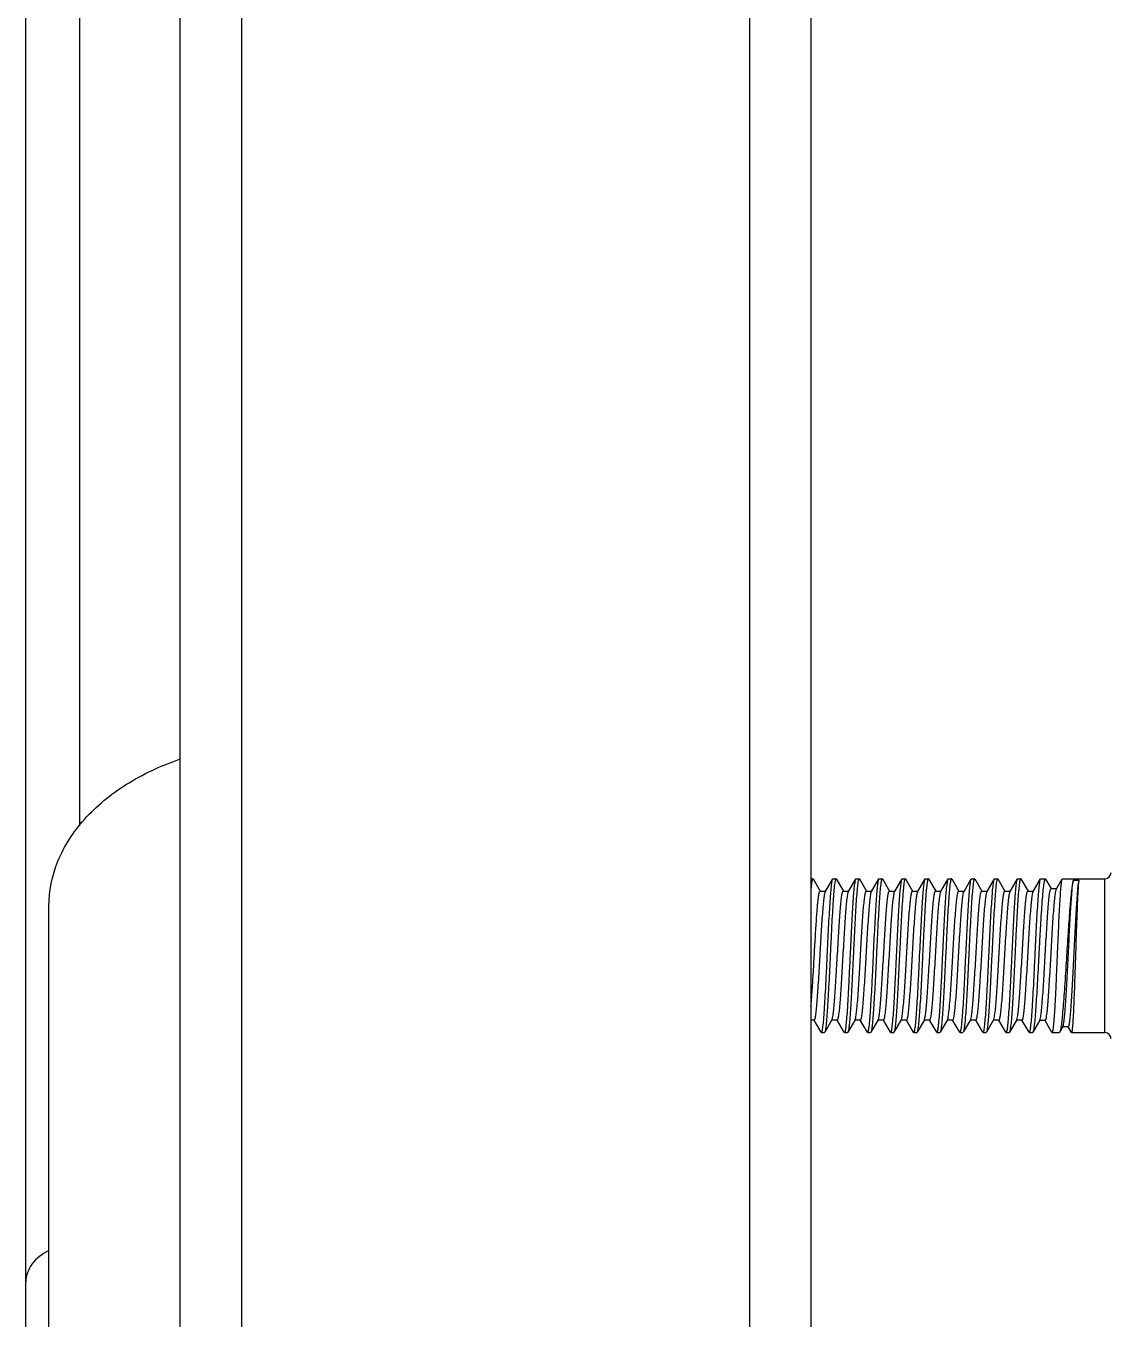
# Model space of a CAD drawing. Extents: x 27938 to 1042331, y -235042 to 1535213.
# Drawn here: x 724842 to 725419, y 753222 to 753909 of the extents above; entities that cross this region are included whole.
import ezdxf

# ---------------------------------------------------------------- set-up
doc = ezdxf.new("R2010")
doc.units = 0
doc.header["$LTSCALE"] = 1000
doc.header["$MEASUREMENT"] = 0

msp = doc.modelspace()

# ---------------------------------------------------------------- linework, layer by layer
for p, q in [((724842.22, 753125.76), (724842.22, 755867.83)), ((724870.84, 753483.81), (724870.84, 755746.94)), ((724924, 755594.09), (724924, 752879.18)), ((724956.71, 755594.09), (724956.71, 752879.18)), ((725226.57, 755594.09), (725226.57, 752879.18)), ((725259.28, 755594.09), (725259.28, 752879.18)), ((725259.28, 753455.68), (725260.3, 753455.68)), ((725260.46, 753455.54), (725260.3, 753455.68)), ((725260.46, 753455.54), (725264.22, 753449.06)), ((725267, 753448.89), (725270.87, 753455.54)), ((725270.87, 753455.54), (725271.03, 753455.68)), ((725271.03, 753455.68), (725272.57, 753455.68)), ((725272.73, 753455.54), (725272.57, 753455.68)), ((725272.73, 753455.54), (725276.49, 753449.06)), ((725279.27, 753448.89), (725283.14, 753455.54)), ((725283.14, 753455.54), (725283.3, 753455.68)), ((725283.3, 753455.68), (725284.83, 753455.68)), ((725284.99, 753455.54), (725284.83, 753455.68)), ((725284.99, 753455.54), (725288.75, 753449.06)), ((725291.53, 753448.89), (725295.4, 753455.54)), ((725295.4, 753455.54), (725295.56, 753455.68)), ((725295.56, 753455.68), (725297.1, 753455.68)), ((725297.26, 753455.54), (725297.1, 753455.68)), ((725297.26, 753455.54), (725301.02, 753449.06)), ((725303.8, 753448.89), (725307.67, 753455.54)), ((725307.67, 753455.54), (725307.83, 753455.68)), ((725307.83, 753455.68), (725309.37, 753455.68)), ((725309.53, 753455.54), (725309.37, 753455.68)), ((725309.53, 753455.54), (725313.29, 753449.06)), ((725316.06, 753448.89), (725319.93, 753455.54)), ((725319.93, 753455.54), (725320.1, 753455.68)), ((725320.1, 753455.68), (725321.63, 753455.68)), ((725321.79, 753455.54), (725325.55, 753449.06)), ((725328.33, 753448.89), (725332.2, 753455.54)), ((725332.2, 753455.54), (725332.36, 753455.68)), ((725332.36, 753455.68), (725333.9, 753455.68)), ((725334.06, 753455.54), (725333.9, 753455.68)), ((725334.06, 753455.54), (725337.82, 753449.06)), ((725340.6, 753448.89), (725344.47, 753455.54)), ((725344.47, 753455.54), (725344.63, 753455.68)), ((725344.63, 753455.68), (725346.16, 753455.68)), ((725346.33, 753455.54), (725346.16, 753455.68)), ((725346.33, 753455.54), (725350.08, 753449.06)), ((725352.86, 753448.89), (725356.73, 753455.54)), ((725356.73, 753455.54), (725356.89, 753455.68)), ((725356.89, 753455.68), (725358.43, 753455.68)), ((725358.59, 753455.54), (725358.43, 753455.68)), ((725358.59, 753455.54), (725362.35, 753449.06)), ((725365.13, 753448.89), (725369, 753455.54)), ((725369, 753455.54), (725369.16, 753455.68)), ((725369.16, 753455.68), (725370.7, 753455.68)), ((725370.86, 753455.54), (725374.62, 753449.06)), ((725377.4, 753448.89), (725381.27, 753455.54)), ((725381.27, 753455.54), (725381.43, 753455.68)), ((725381.43, 753455.68), (725383.75, 753455.68)), ((725383.96, 753455.5), (725383.75, 753455.68)), ((725383.96, 753455.5), (725386.91, 753450.42)), ((725389.7, 753450.26), (725392.79, 753455.58)), ((725392.79, 753455.58), (725392.9, 753455.68)), ((725392.9, 753455.68), (725415.47, 753455.68)), ((725401.7, 753454.74), (725398.63, 753454.74)), ((725415.47, 753373.91), (725415.47, 753455.68)), ((725264.12, 753449.06), (725267.1, 753449.06)), ((725276.39, 753449.06), (725279.36, 753449.06)), ((725288.66, 753449.06), (725291.63, 753449.06)), ((725300.92, 753449.06), (725303.89, 753449.06)), ((725313.19, 753449.06), (725316.16, 753449.06)), ((725325.46, 753449.06), (725328.43, 753449.06)), ((725337.72, 753449.06), (725340.69, 753449.06)), ((725349.99, 753449.06), (725352.96, 753449.06)), ((725362.25, 753449.06), (725365.23, 753449.06)), ((725374.52, 753449.06), (725377.49, 753449.06)), ((725386.82, 753450.42), (725389.79, 753450.42)), ((724854.49, 752552.08), (724854.49, 753440.99)), ((725261.06, 753380.53), (725259.28, 753380.53)), ((725264.74, 753374.04), (725260.96, 753380.53)), ((725270.45, 753380.69), (725266.59, 753374.04)), ((725273.32, 753380.53), (725270.35, 753380.53)), ((725270.45, 753380.69), (725270.55, 753380.91)), ((725277, 753374.04), (725273.23, 753380.53)), ((725282.72, 753380.69), (725278.86, 753374.04)), ((725285.59, 753380.53), (725282.62, 753380.53)), ((725282.72, 753380.69), (725282.81, 753380.91)), ((725289.27, 753374.04), (725285.49, 753380.53)), ((725294.98, 753380.69), (725291.13, 753374.04)), ((725297.86, 753380.53), (725294.89, 753380.53)), ((725294.98, 753380.69), (725295.08, 753380.9)), ((725301.54, 753374.04), (725297.76, 753380.53)), ((725307.25, 753380.69), (725303.39, 753374.04)), ((725310.12, 753380.53), (725307.15, 753380.53)), ((725307.25, 753380.69), (725307.34, 753380.89)), ((725313.8, 753374.04), (725310.03, 753380.53)), ((725319.51, 753380.69), (725315.66, 753374.04)), ((725322.39, 753380.53), (725319.42, 753380.53)), ((725319.51, 753380.69), (725319.6, 753380.88)), ((725326.07, 753374.04), (725322.29, 753380.53)), ((725331.78, 753380.69), (725327.93, 753374.04)), ((725334.66, 753380.53), (725331.68, 753380.53)), ((725338.33, 753374.04), (725334.56, 753380.53)), ((725344.05, 753380.69), (725340.19, 753374.04)), ((725346.92, 753380.53), (725343.95, 753380.53)), ((725344.05, 753380.69), (725344.13, 753380.86)), ((725350.6, 753374.04), (725346.83, 753380.53)), ((725356.31, 753380.69), (725352.46, 753374.04)), ((725359.19, 753380.53), (725356.22, 753380.53)), ((725356.31, 753380.69), (725356.39, 753380.85)), ((725362.87, 753374.04), (725359.09, 753380.53)), ((725368.58, 753380.69), (725364.72, 753374.04)), ((725371.45, 753380.53), (725368.48, 753380.53)), ((725368.58, 753380.69), (725368.65, 753380.85)), ((725375.13, 753374.04), (725371.36, 753380.53)), ((725380.86, 753380.46), (725377.14, 753374.06)), ((725383.73, 753380.3), (725380.76, 753380.3)), ((725387.28, 753374.03), (725383.64, 753380.3)), ((725393.14, 753377.15), (725391.38, 753374.13)), ((725396.03, 753377), (725393.05, 753377)), ((725397.7, 753373.98), (725395.97, 753376.96)), ((725264.74, 753374.04), (725264.9, 753373.91)), ((725264.9, 753373.91), (725266.43, 753373.91)), ((725266.59, 753374.04), (725266.43, 753373.91)), ((725277, 753374.04), (725277.16, 753373.91)), ((725277.16, 753373.91), (725278.7, 753373.91)), ((725278.86, 753374.04), (725278.7, 753373.91)), ((725289.27, 753374.04), (725289.43, 753373.91)), ((725289.43, 753373.91), (725290.97, 753373.91)), ((725291.13, 753374.04), (725290.97, 753373.91)), ((725301.54, 753374.04), (725301.7, 753373.91)), ((725301.7, 753373.91), (725303.23, 753373.91)), ((725303.39, 753374.04), (725303.23, 753373.91)), ((725313.8, 753374.04), (725313.96, 753373.91)), ((725313.96, 753373.91), (725315.5, 753373.91)), ((725315.66, 753374.04), (725315.5, 753373.91)), ((725326.07, 753374.04), (725326.23, 753373.91)), ((725326.23, 753373.91), (725327.76, 753373.91)), ((725327.93, 753374.04), (725327.76, 753373.91)), ((725338.33, 753374.04), (725338.49, 753373.91)), ((725338.49, 753373.91), (725340.03, 753373.91)), ((725350.76, 753373.91), (725352.3, 753373.91)), ((725352.46, 753374.04), (725352.3, 753373.91)), ((725362.87, 753374.04), (725363.03, 753373.91)), ((725363.03, 753373.91), (725364.56, 753373.91)), ((725364.72, 753374.04), (725364.56, 753373.91)), ((725375.13, 753374.04), (725375.29, 753373.91)), ((725375.29, 753373.91), (725376.96, 753373.91)), ((725377.14, 753374.06), (725376.96, 753373.91)), ((725387.28, 753374.03), (725387.43, 753373.91)), ((725387.43, 753373.91), (725391.13, 753373.91)), ((725391.38, 753374.13), (725391.13, 753373.91)), ((725397.7, 753373.98), (725397.78, 753373.91)), ((725397.78, 753373.91), (725415.47, 753373.91))]:
    msp.add_line(p, q)
for centre, start, end in [((725415.47, 753458.95), 270, 0), ((725415.47, 753370.63), 0, 90)]:
    msp.add_arc(centre, 3.27, start, end)
for points, knots in [([(724854.49, 753440.99), (724854.49, 753449.15), (724858.02, 753466.19), (724872.85, 753488.77), (724895.5, 753507.22), (724913.97, 753515.74), (724923.92, 753519.13)], [0, 0, 0, 0, 0.220446, 0.45627, 0.716078, 1, 1, 1, 1]), ([(725260.3, 753455.68), (725260.16, 753455.68), (725259.95, 753455.04), (725259.74, 753454.12), (725259.49, 753452.33), (725259.35, 753450.99), (725259.28, 753450.2)], [0, 0, 0, 0, 0.077049, 0.268055, 0.577055, 1, 1, 1, 1]), ([(725267.96, 753414.79), (725268.2, 753419.75), (725268.54, 753426.97), (725269.03, 753436.2), (725269.38, 753442.18), (725269.74, 753447.2), (725270.06, 753451.13), (725270.44, 753453.76), (725270.64, 753455.15), (725270.87, 753455.54)], [0, 0, 0, 0, 0.364023, 0.530311, 0.678342, 0.803036, 0.90014, 0.966414, 1, 1, 1, 1]), ([(725272.57, 753455.68), (725272.47, 753455.68), (725272.29, 753455.35), (725272.15, 753454.8), (725271.96, 753453.79), (725271.69, 753451.77), (725271.36, 753448.36), (725271, 753443.34), (725270.63, 753437.22), (725270.25, 753430.24), (725269.88, 753422.67), (725269.63, 753417.45), (725269.5, 753414.79)], [0, 0, 0, 0, 0.006679, 0.021742, 0.04591, 0.079126, 0.171519, 0.295578, 0.446611, 0.618856, 0.8057, 1, 1, 1, 1]), ([(725280.23, 753414.79), (725280.47, 753419.75), (725280.81, 753426.97), (725281.3, 753436.2), (725281.65, 753442.18), (725282.01, 753447.2), (725282.33, 753451.13), (725282.71, 753453.76), (725282.91, 753455.15), (725283.14, 753455.54)], [0, 0, 0, 0, 0.364021, 0.530313, 0.678345, 0.803036, 0.900138, 0.966413, 1, 1, 1, 1]), ([(725284.83, 753455.68), (725284.74, 753455.68), (725284.56, 753455.35), (725284.42, 753454.8), (725284.22, 753453.79), (725283.96, 753451.78), (725283.63, 753448.36), (725283.26, 753443.34), (725282.89, 753437.22), (725282.52, 753430.24), (725282.14, 753422.67), (725281.89, 753417.45), (725281.77, 753414.79)], [0, 0, 0, 0, 0.006669, 0.021718, 0.045876, 0.079084, 0.171468, 0.295521, 0.446556, 0.618814, 0.805682, 1, 1, 1, 1]), ([(725292.5, 753414.79), (725292.73, 753419.75), (725293.08, 753426.97), (725293.57, 753436.2), (725293.92, 753442.18), (725294.28, 753447.2), (725294.59, 753451.13), (725294.97, 753453.76), (725295.17, 753455.15), (725295.4, 753455.54)], [0, 0, 0, 0, 0.364026, 0.530319, 0.678348, 0.803035, 0.900137, 0.966414, 1, 1, 1, 1]), ([(725297.1, 753455.68), (725297.01, 753455.68), (725296.83, 753455.35), (725296.68, 753454.79), (725296.49, 753453.79), (725296.22, 753451.77), (725295.89, 753448.35), (725295.53, 753443.34), (725295.16, 753437.22), (725294.78, 753430.24), (725294.41, 753422.67), (725294.16, 753417.45), (725294.03, 753414.79)], [0, 0, 0, 0, 0.00669, 0.021765, 0.045943, 0.079167, 0.171572, 0.295635, 0.446661, 0.618889, 0.805716, 1, 1, 1, 1]), ([(725304.76, 753414.79), (725305, 753419.75), (725305.34, 753426.97), (725305.83, 753436.2), (725306.18, 753442.18), (725306.54, 753447.2), (725306.86, 753451.13), (725307.24, 753453.76), (725307.44, 753455.15), (725307.67, 753455.54)], [0, 0, 0, 0, 0.364024, 0.530311, 0.678342, 0.803035, 0.900139, 0.966414, 1, 1, 1, 1]), ([(725309.37, 753455.68), (725309.27, 753455.68), (725309.09, 753455.35), (725308.95, 753454.8), (725308.76, 753453.79), (725308.49, 753451.77), (725308.16, 753448.36), (725307.8, 753443.34), (725307.42, 753437.22), (725307.05, 753430.24), (725306.67, 753422.67), (725306.43, 753417.45), (725306.3, 753414.79)], [0, 0, 0, 0, 0.006677, 0.021735, 0.045901, 0.079116, 0.171512, 0.295573, 0.4466, 0.618843, 0.805694, 1, 1, 1, 1]), ([(725317.03, 753414.79), (725317.27, 753419.75), (725317.61, 753426.97), (725318.1, 753436.2), (725318.45, 753442.18), (725318.81, 753447.2), (725319.13, 753451.13), (725319.51, 753453.76), (725319.7, 753455.15), (725319.93, 753455.54)], [0, 0, 0, 0, 0.364026, 0.530313, 0.678337, 0.803029, 0.900137, 0.966414, 1, 1, 1, 1]), ([(725321.63, 753455.68), (725321.54, 753455.68), (725321.36, 753455.35), (725321.22, 753454.79), (725321.02, 753453.79), (725320.75, 753451.77), (725320.43, 753448.35), (725320.06, 753443.34), (725319.69, 753437.22), (725319.32, 753430.24), (725318.94, 753422.67), (725318.69, 753417.45), (725318.56, 753414.79)], [0, 0, 0, 0, 0.006697, 0.021777, 0.045962, 0.079191, 0.171605, 0.29567, 0.44669, 0.618909, 0.805726, 1, 1, 1, 1]), ([(725321.79, 753455.54), (725321.77, 753455.58), (725321.73, 753455.64), (725321.66, 753455.68), (725321.63, 753455.68)], [0, 0, 0, 0, 0.600612, 1, 1, 1, 1]), ([(725329.29, 753414.79), (725329.53, 753419.75), (725329.87, 753426.97), (725330.36, 753436.2), (725330.72, 753442.18), (725331.08, 753447.2), (725331.39, 753451.13), (725331.77, 753453.76), (725331.97, 753455.15), (725332.2, 753455.54)], [0, 0, 0, 0, 0.364026, 0.530312, 0.67834, 0.803034, 0.90014, 0.966415, 1, 1, 1, 1]), ([(725333.9, 753455.68), (725333.81, 753455.68), (725333.63, 753455.35), (725333.48, 753454.79), (725333.29, 753453.79), (725333.02, 753451.77), (725332.69, 753448.35), (725332.33, 753443.34), (725331.96, 753437.22), (725331.58, 753430.24), (725331.21, 753422.67), (725330.96, 753417.45), (725330.83, 753414.79)], [0, 0, 0, 0, 0.006686, 0.021757, 0.045931, 0.079152, 0.171553, 0.295615, 0.446644, 0.618879, 0.805711, 1, 1, 1, 1]), ([(725341.56, 753414.79), (725341.8, 753419.75), (725342.14, 753426.97), (725342.63, 753436.2), (725342.98, 753442.18), (725343.34, 753447.2), (725343.66, 753451.13), (725344.04, 753453.76), (725344.24, 753455.15), (725344.47, 753455.54)], [0, 0, 0, 0, 0.364021, 0.530311, 0.678343, 0.803036, 0.90014, 0.966414, 1, 1, 1, 1]), ([(725346.16, 753455.68), (725346.07, 753455.68), (725345.89, 753455.35), (725345.75, 753454.8), (725345.56, 753453.79), (725345.29, 753451.77), (725344.96, 753448.36), (725344.59, 753443.34), (725344.22, 753437.22), (725343.85, 753430.24), (725343.47, 753422.67), (725343.22, 753417.45), (725343.1, 753414.79)], [0, 0, 0, 0, 0.006676, 0.021736, 0.045901, 0.079115, 0.171505, 0.295563, 0.446596, 0.618846, 0.805696, 1, 1, 1, 1]), ([(725353.83, 753414.79), (725354.06, 753419.75), (725354.41, 753426.97), (725354.9, 753436.2), (725355.25, 753442.18), (725355.61, 753447.2), (725355.93, 753451.13), (725356.3, 753453.76), (725356.5, 753455.15), (725356.73, 753455.54)], [0, 0, 0, 0, 0.364021, 0.530314, 0.678346, 0.803036, 0.900137, 0.966413, 1, 1, 1, 1]), ([(725358.43, 753455.68), (725358.34, 753455.68), (725358.16, 753455.35), (725358.02, 753454.8), (725357.82, 753453.79), (725357.55, 753451.78), (725357.23, 753448.36), (725356.86, 753443.34), (725356.49, 753437.22), (725356.12, 753430.24), (725355.74, 753422.67), (725355.49, 753417.45), (725355.36, 753414.79)], [0, 0, 0, 0, 0.006669, 0.021718, 0.045876, 0.079084, 0.171468, 0.295522, 0.446557, 0.618815, 0.805682, 1, 1, 1, 1]), ([(725366.09, 753414.79), (725366.33, 753419.75), (725366.67, 753426.97), (725367.16, 753436.2), (725367.51, 753442.18), (725367.87, 753447.2), (725368.19, 753451.13), (725368.57, 753453.76), (725368.77, 753455.15), (725369, 753455.54)], [0, 0, 0, 0, 0.364026, 0.530319, 0.678348, 0.803035, 0.900137, 0.966414, 1, 1, 1, 1]), ([(725370.7, 753455.68), (725370.6, 753455.68), (725370.42, 753455.35), (725370.28, 753454.79), (725370.09, 753453.79), (725369.82, 753451.77), (725369.49, 753448.35), (725369.13, 753443.34), (725368.76, 753437.22), (725368.38, 753430.24), (725368.01, 753422.67), (725367.76, 753417.45), (725367.63, 753414.79)], [0, 0, 0, 0, 0.006688, 0.021753, 0.045929, 0.079148, 0.171548, 0.29561, 0.446639, 0.618873, 0.805706, 1, 1, 1, 1]), ([(725370.86, 753455.54), (725370.84, 753455.58), (725370.8, 753455.64), (725370.73, 753455.68), (725370.7, 753455.68)], [0, 0, 0, 0, 0.600476, 1, 1, 1, 1]), ([(725378.36, 753414.79), (725378.6, 753419.75), (725378.94, 753426.97), (725379.43, 753436.2), (725379.78, 753442.18), (725380.14, 753447.2), (725380.46, 753451.13), (725380.84, 753453.76), (725381.04, 753455.15), (725381.27, 753455.54)], [0, 0, 0, 0, 0.364024, 0.530312, 0.678343, 0.803036, 0.90014, 0.966414, 1, 1, 1, 1]), ([(725383.75, 753455.68), (725383.65, 753455.68), (725383.44, 753455.37), (725383.27, 753454.79), (725383.05, 753453.79), (725382.74, 753451.77), (725382.37, 753448.36), (725381.96, 753443.34), (725381.54, 753437.22), (725381.12, 753430.24), (725380.7, 753422.67), (725380.43, 753417.45), (725380.29, 753414.79)], [0, 0, 0, 0, 0.007187, 0.022465, 0.046744, 0.080015, 0.172417, 0.296393, 0.447275, 0.619318, 0.805937, 1, 1, 1, 1]), ([(725390.23, 753414.79), (725390.45, 753419.79), (725390.75, 753427.06), (725391.19, 753436.36), (725391.5, 753442.36), (725391.82, 753447.38), (725392.08, 753451.29), (725392.43, 753453.85), (725392.57, 753455.21), (725392.79, 753455.58)], [0, 0, 0, 0, 0.366748, 0.534004, 0.682559, 0.80722, 0.903651, 0.968552, 1, 1, 1, 1]), ([(725393.14, 753377.15), (725393.35, 753377.52), (725393.56, 753378.79), (725393.92, 753381.17), (725394.24, 753384.71), (725394.58, 753389.22), (725394.92, 753394.57), (725395.39, 753402.87), (725395.94, 753413.92), (725396.59, 753427.03), (725397.21, 753438.82), (725397.85, 753447.9), (725398.28, 753452.92), (725398.63, 753454.74)], [0, 0, 0, 0, 0.016498, 0.048153, 0.094091, 0.152829, 0.222461, 0.300749, 0.473185, 0.64885, 0.806645, 0.928205, 1, 1, 1, 1]), ([(725398.63, 753454.74), (725398.43, 753454.08), (725398.1, 753452.35), (725397.44, 753447.59), (725396.73, 753439.48), (725395.89, 753427.88), (725395.36, 753419.33), (725395.07, 753414.79)], [0, 0, 0, 0, 0.052104, 0.130854, 0.359409, 0.660459, 1, 1, 1, 1]), ([(725396.03, 753377), (725396.11, 753377), (725396.29, 753377.27), (725396.43, 753377.75), (725396.61, 753378.6), (725396.87, 753380.31), (725397.18, 753383.21), (725397.52, 753387.48), (725397.88, 753392.71), (725398.23, 753398.71), (725398.58, 753405.28), (725399.04, 753414.53), (725399.6, 753425.84), (725400.23, 753438.11), (725400.9, 753447.6), (725401.33, 753452.84), (725401.7, 753454.74)], [0, 0, 0, 0, 0.003181, 0.009997, 0.020842, 0.035708, 0.077022, 0.132568, 0.200428, 0.278278, 0.363482, 0.453195, 0.634322, 0.798504, 0.925407, 1, 1, 1, 1]), ([(725399.97, 753414.79), (725400.12, 753419.33), (725400.4, 753427.88), (725400.79, 753439.47), (725401.21, 753448.25), (725401.46, 753453.03), (725401.7, 753454.74)], [0, 0, 0, 0, 0.340216, 0.641739, 0.870295, 1, 1, 1, 1]), ([(725259.28, 753387.7), (725259.52, 753390.26), (725259.94, 753396.01), (725260.52, 753405.26), (725261.09, 753415.43), (725261.67, 753425.52), (725262.17, 753433.46), (725262.59, 753439.05), (725262.88, 753442.46), (725263.17, 753445.14), (725263.46, 753447.23), (725263.7, 753448.31), (725263.95, 753449.06), (725264.12, 753449.06)], [0, 0, 0, 0, 0.125273, 0.280526, 0.451, 0.620464, 0.772784, 0.837888, 0.893492, 0.938284, 0.971239, 0.991709, 1, 1, 1, 1]), ([(725261.06, 753380.53), (725261.14, 753380.53), (725261.32, 753380.77), (725261.56, 753381.56), (725261.89, 753383.37), (725262.22, 753386.29), (725262.58, 753390.28), (725262.94, 753395.13), (725263.3, 753400.7), (725263.67, 753406.77), (725264.15, 753415.24), (725264.62, 753423.64), (725265.12, 753431.66), (725265.48, 753436.91), (725265.85, 753441.35), (725266.18, 753444.86), (725266.55, 753447.25), (725266.78, 753448.52), (725267, 753448.89)], [0, 0, 0, 0, 0.003516, 0.010771, 0.037949, 0.081609, 0.140308, 0.211978, 0.294061, 0.383613, 0.477416, 0.664254, 0.750571, 0.827952, 0.893624, 0.945254, 0.981055, 1, 1, 1, 1]), ([(725270.55, 753380.91), (725270.74, 753381.41), (725270.99, 753382.83), (725271.34, 753385.46), (725271.68, 753389.13), (725272.19, 753395.65), (725272.78, 753405.17), (725273.35, 753415.25), (725273.83, 753423.57), (725274.18, 753429.49), (725274.54, 753434.91), (725274.89, 753439.62), (725275.25, 753443.48), (725275.58, 753446.31), (725275.9, 753448.06), (725276.14, 753448.83), (725276.31, 753449.06), (725276.39, 753449.06)], [0, 0, 0, 0, 0.023139, 0.062463, 0.116774, 0.184236, 0.348936, 0.533941, 0.62611, 0.713772, 0.793885, 0.863675, 0.920735, 0.963127, 0.989505, 0.996557, 1, 1, 1, 1]), ([(725273.32, 753380.53), (725273.4, 753380.53), (725273.58, 753380.77), (725273.83, 753381.56), (725274.15, 753383.37), (725274.49, 753386.29), (725274.85, 753390.28), (725275.2, 753395.13), (725275.57, 753400.7), (725275.93, 753406.77), (725276.42, 753415.24), (725276.89, 753423.64), (725277.39, 753431.66), (725277.75, 753436.91), (725278.11, 753441.35), (725278.45, 753444.86), (725278.82, 753447.25), (725279.05, 753448.52), (725279.27, 753448.89)], [0, 0, 0, 0, 0.003516, 0.010771, 0.037949, 0.081609, 0.140308, 0.211978, 0.294061, 0.383613, 0.477416, 0.664254, 0.750571, 0.827952, 0.893624, 0.945254, 0.981055, 1, 1, 1, 1]), ([(725282.81, 753380.91), (725283, 753381.4), (725283.25, 753382.81), (725283.6, 753385.44), (725283.95, 753389.1), (725284.45, 753395.62), (725285.04, 753405.13), (725285.61, 753415.22), (725286.09, 753423.54), (725286.45, 753429.47), (725286.81, 753434.9), (725287.16, 753439.61), (725287.51, 753443.48), (725287.84, 753446.31), (725288.16, 753448.06), (725288.4, 753448.83), (725288.58, 753449.06), (725288.66, 753449.06)], [0, 0, 0, 0, 0.023, 0.06221, 0.116433, 0.183837, 0.348506, 0.533571, 0.625793, 0.713517, 0.793694, 0.863545, 0.920659, 0.963092, 0.989496, 0.996554, 1, 1, 1, 1]), ([(725285.59, 753380.53), (725285.67, 753380.53), (725285.85, 753380.77), (725286.09, 753381.56), (725286.42, 753383.37), (725286.75, 753386.29), (725287.11, 753390.28), (725287.47, 753395.13), (725287.83, 753400.7), (725288.2, 753406.77), (725288.68, 753415.24), (725289.16, 753423.64), (725289.66, 753431.66), (725290.02, 753436.91), (725290.38, 753441.35), (725290.71, 753444.86), (725291.09, 753447.25), (725291.31, 753448.52), (725291.53, 753448.89)], [0, 0, 0, 0, 0.003516, 0.010771, 0.037949, 0.081609, 0.140308, 0.211978, 0.294061, 0.383613, 0.477416, 0.664254, 0.750571, 0.827952, 0.893624, 0.945254, 0.981055, 1, 1, 1, 1]), ([(725295.08, 753380.9), (725295.27, 753381.38), (725295.52, 753382.79), (725295.87, 753385.41), (725296.21, 753389.07), (725296.72, 753395.59), (725297.31, 753405.1), (725297.88, 753415.19), (725298.36, 753423.52), (725298.71, 753429.45), (725299.07, 753434.88), (725299.42, 753439.6), (725299.78, 753443.47), (725300.11, 753446.31), (725300.43, 753448.06), (725300.67, 753448.83), (725300.84, 753449.06), (725300.92, 753449.06)], [0, 0, 0, 0, 0.022862, 0.061956, 0.116091, 0.183437, 0.348074, 0.5332, 0.625476, 0.713261, 0.793503, 0.863416, 0.920583, 0.963057, 0.989487, 0.996552, 1, 1, 1, 1]), ([(725297.86, 753380.53), (725297.94, 753380.53), (725298.12, 753380.77), (725298.36, 753381.56), (725298.68, 753383.37), (725299.02, 753386.29), (725299.38, 753390.28), (725299.74, 753395.13), (725300.1, 753400.7), (725300.46, 753406.77), (725300.95, 753415.24), (725301.42, 753423.64), (725301.92, 753431.66), (725302.28, 753436.91), (725302.65, 753441.35), (725302.98, 753444.86), (725303.35, 753447.25), (725303.58, 753448.52), (725303.8, 753448.89)], [0, 0, 0, 0, 0.003516, 0.010771, 0.037949, 0.081609, 0.140308, 0.211978, 0.294061, 0.383613, 0.477416, 0.664254, 0.750571, 0.827952, 0.893624, 0.945254, 0.981055, 1, 1, 1, 1]), ([(725307.34, 753380.89), (725307.53, 753381.37), (725307.78, 753382.77), (725308.13, 753385.39), (725308.47, 753389.04), (725308.98, 753395.55), (725309.57, 753405.07), (725310.14, 753415.16), (725310.62, 753423.49), (725310.98, 753429.43), (725311.34, 753434.87), (725311.69, 753439.59), (725312.04, 753443.46), (725312.37, 753446.3), (725312.69, 753448.06), (725312.93, 753448.83), (725313.11, 753449.06), (725313.19, 753449.06)], [0, 0, 0, 0, 0.022723, 0.061701, 0.115749, 0.183037, 0.347642, 0.532829, 0.625158, 0.713005, 0.793312, 0.863286, 0.920506, 0.963022, 0.989478, 0.99655, 1, 1, 1, 1]), ([(725310.12, 753380.53), (725310.2, 753380.53), (725310.38, 753380.77), (725310.62, 753381.56), (725310.95, 753383.37), (725311.29, 753386.29), (725311.65, 753390.28), (725312, 753395.13), (725312.37, 753400.7), (725312.73, 753406.77), (725313.22, 753415.24), (725313.69, 753423.64), (725314.19, 753431.66), (725314.55, 753436.91), (725314.91, 753441.35), (725315.25, 753444.86), (725315.62, 753447.25), (725315.85, 753448.52), (725316.06, 753448.89)], [0, 0, 0, 0, 0.003516, 0.010771, 0.037949, 0.081609, 0.140308, 0.211978, 0.294061, 0.383613, 0.477416, 0.664254, 0.750571, 0.827952, 0.893624, 0.945254, 0.981055, 1, 1, 1, 1]), ([(725319.6, 753380.88), (725319.79, 753381.36), (725320.04, 753382.76), (725320.4, 753385.36), (725320.74, 753389.01), (725321.25, 753395.52), (725321.84, 753405.03), (725322.41, 753415.13), (725322.89, 753423.47), (725323.24, 753429.41), (725323.6, 753434.85), (725323.96, 753439.58), (725324.31, 753443.46), (725324.64, 753446.3), (725324.96, 753448.06), (725325.2, 753448.83), (725325.38, 753449.06), (725325.46, 753449.06)], [0, 0, 0, 0, 0.022584, 0.061447, 0.115407, 0.182636, 0.34721, 0.532457, 0.62484, 0.712749, 0.79312, 0.863155, 0.920429, 0.962986, 0.989469, 0.996548, 1, 1, 1, 1]), ([(725322.39, 753380.53), (725322.47, 753380.53), (725322.65, 753380.77), (725322.89, 753381.56), (725323.22, 753383.37), (725323.55, 753386.29), (725323.91, 753390.28), (725324.27, 753395.13), (725324.63, 753400.7), (725325, 753406.77), (725325.48, 753415.24), (725325.96, 753423.64), (725326.45, 753431.66), (725326.81, 753436.91), (725327.18, 753441.35), (725327.51, 753444.86), (725327.89, 753447.25), (725328.11, 753448.52), (725328.33, 753448.89)], [0, 0, 0, 0, 0.003516, 0.010772, 0.037949, 0.081609, 0.140308, 0.211978, 0.294061, 0.383612, 0.477416, 0.664254, 0.750571, 0.827952, 0.893624, 0.945254, 0.981055, 1, 1, 1, 1]), ([(725331.86, 753380.87), (725332.06, 753381.35), (725332.31, 753382.74), (725332.66, 753385.34), (725333, 753388.98), (725333.51, 753395.48), (725334.1, 753405), (725334.67, 753415.09), (725335.15, 753423.44), (725335.51, 753429.39), (725335.87, 753434.83), (725336.22, 753439.57), (725336.58, 753443.45), (725336.91, 753446.3), (725337.23, 753448.06), (725337.47, 753448.82), (725337.64, 753449.06), (725337.72, 753449.06)], [0, 0, 0, 0, 0.022445, 0.061192, 0.115065, 0.182235, 0.346776, 0.532084, 0.624521, 0.712492, 0.792928, 0.863025, 0.920353, 0.962951, 0.98946, 0.996545, 1, 1, 1, 1]), ([(725334.66, 753380.53), (725334.74, 753380.53), (725334.91, 753380.77), (725335.16, 753381.56), (725335.48, 753383.37), (725335.82, 753386.29), (725336.18, 753390.28), (725336.54, 753395.13), (725336.9, 753400.7), (725337.26, 753406.77), (725337.75, 753415.24), (725338.22, 753423.64), (725338.72, 753431.66), (725339.08, 753436.91), (725339.45, 753441.35), (725339.78, 753444.86), (725340.15, 753447.25), (725340.38, 753448.52), (725340.6, 753448.89)], [0, 0, 0, 0, 0.003516, 0.010772, 0.037949, 0.081609, 0.140308, 0.211978, 0.294061, 0.383612, 0.477416, 0.664253, 0.750571, 0.827952, 0.893624, 0.945254, 0.981055, 1, 1, 1, 1]), ([(725344.13, 753380.86), (725344.32, 753381.33), (725344.57, 753382.72), (725344.92, 753385.31), (725345.26, 753388.95), (725345.77, 753395.45), (725346.36, 753404.97), (725346.94, 753415.06), (725347.42, 753423.42), (725347.77, 753429.37), (725348.13, 753434.82), (725348.49, 753439.56), (725348.84, 753443.44), (725349.17, 753446.3), (725349.49, 753448.06), (725349.73, 753448.82), (725349.91, 753449.06), (725349.99, 753449.06)], [0, 0, 0, 0, 0.022306, 0.060937, 0.114721, 0.181834, 0.346342, 0.531711, 0.624202, 0.712235, 0.792736, 0.862894, 0.920276, 0.962916, 0.98945, 0.996543, 1, 1, 1, 1]), ([(725346.92, 753380.53), (725347, 753380.53), (725347.18, 753380.77), (725347.42, 753381.56), (725347.75, 753383.37), (725348.08, 753386.29), (725348.44, 753390.28), (725348.8, 753395.13), (725349.17, 753400.7), (725349.53, 753406.77), (725350.02, 753415.24), (725350.49, 753423.64), (725350.99, 753431.66), (725351.35, 753436.91), (725351.71, 753441.35), (725352.05, 753444.86), (725352.42, 753447.25), (725352.65, 753448.52), (725352.86, 753448.89)], [0, 0, 0, 0, 0.003515, 0.010772, 0.037949, 0.081609, 0.140308, 0.211978, 0.294061, 0.383612, 0.477415, 0.664253, 0.750571, 0.827952, 0.893624, 0.945254, 0.981055, 1, 1, 1, 1]), ([(725356.39, 753380.85), (725356.58, 753381.32), (725356.83, 753382.7), (725357.19, 753385.29), (725357.53, 753388.92), (725358.04, 753395.42), (725358.63, 753404.93), (725359.2, 753415.03), (725359.68, 753423.39), (725360.04, 753429.35), (725360.4, 753434.8), (725360.75, 753439.55), (725361.11, 753443.44), (725361.44, 753446.29), (725361.76, 753448.05), (725362, 753448.82), (725362.18, 753449.06), (725362.25, 753449.06)], [0, 0, 0, 0, 0.022167, 0.060682, 0.114378, 0.181432, 0.345908, 0.531337, 0.623882, 0.711978, 0.792543, 0.862763, 0.920199, 0.962881, 0.989441, 0.996541, 1, 1, 1, 1]), ([(725359.19, 753380.53), (725359.27, 753380.53), (725359.45, 753380.77), (725359.69, 753381.56), (725360.02, 753383.37), (725360.35, 753386.29), (725360.71, 753390.28), (725361.07, 753395.13), (725361.43, 753400.7), (725361.8, 753406.77), (725362.28, 753415.24), (725362.76, 753423.64), (725363.25, 753431.66), (725363.61, 753436.91), (725363.98, 753441.35), (725364.31, 753444.86), (725364.68, 753447.25), (725364.91, 753448.52), (725365.13, 753448.89)], [0, 0, 0, 0, 0.003515, 0.010772, 0.037949, 0.081609, 0.140308, 0.211978, 0.294061, 0.383612, 0.477415, 0.664253, 0.750571, 0.827952, 0.893624, 0.945254, 0.981055, 1, 1, 1, 1]), ([(725368.65, 753380.85), (725368.85, 753381.31), (725369.09, 753382.69), (725369.45, 753385.26), (725369.79, 753388.89), (725370.3, 753395.38), (725370.89, 753404.9), (725371.46, 753415), (725371.95, 753423.37), (725372.3, 753429.33), (725372.66, 753434.79), (725373.02, 753439.54), (725373.37, 753443.43), (725373.7, 753446.29), (725374.03, 753448.05), (725374.26, 753448.82), (725374.44, 753449.06), (725374.52, 753449.06)], [0, 0, 0, 0, 0.022028, 0.060426, 0.114034, 0.181029, 0.345472, 0.530963, 0.623561, 0.71172, 0.79235, 0.862632, 0.920122, 0.962845, 0.989432, 0.996538, 1, 1, 1, 1]), ([(725371.45, 753380.53), (725371.53, 753380.53), (725371.71, 753380.77), (725371.96, 753381.56), (725372.28, 753383.37), (725372.62, 753386.29), (725372.98, 753390.28), (725373.34, 753395.13), (725373.7, 753400.7), (725374.06, 753406.77), (725374.55, 753415.24), (725375.02, 753423.64), (725375.52, 753431.66), (725375.88, 753436.91), (725376.24, 753441.35), (725376.58, 753444.86), (725376.95, 753447.25), (725377.18, 753448.52), (725377.4, 753448.89)], [0, 0, 0, 0, 0.003515, 0.010772, 0.037949, 0.081609, 0.140308, 0.211978, 0.294061, 0.383612, 0.477415, 0.664253, 0.750571, 0.827952, 0.893624, 0.945254, 0.981055, 1, 1, 1, 1]), ([(725380.86, 753380.46), (725381.08, 753380.85), (725381.31, 753382.16), (725381.69, 753384.62), (725382.03, 753388.24), (725382.39, 753392.83), (725382.76, 753398.24), (725383.26, 753406.48), (725383.74, 753415.1), (725384.22, 753423.77), (725384.59, 753429.97), (725384.95, 753435.63), (725385.31, 753440.56), (725385.67, 753444.6), (725386, 753447.56), (725386.32, 753449.39), (725386.56, 753450.18), (725386.74, 753450.42), (725386.82, 753450.42)], [0, 0, 0, 0, 0.019036, 0.055162, 0.107284, 0.173532, 0.25149, 0.338305, 0.525651, 0.619397, 0.708683, 0.790327, 0.861445, 0.919555, 0.962678, 0.989457, 0.996584, 1, 1, 1, 1]), ([(725383.73, 753380.3), (725383.82, 753380.3), (725384, 753380.55), (725384.24, 753381.37), (725384.57, 753383.25), (725384.91, 753386.28), (725385.28, 753390.4), (725385.64, 753395.41), (725386.01, 753401.15), (725386.37, 753407.4), (725386.86, 753416.08), (725387.34, 753424.67), (725387.83, 753432.85), (725388.19, 753438.18), (725388.56, 753442.68), (725388.89, 753446.22), (725389.26, 753448.62), (725389.48, 753449.89), (725389.7, 753450.26)], [0, 0, 0, 0, 0.003526, 0.010871, 0.03842, 0.082642, 0.142013, 0.214376, 0.297085, 0.387117, 0.481196, 0.667858, 0.753739, 0.830507, 0.895467, 0.946372, 0.98153, 1, 1, 1, 1]), ([(725264.9, 753373.91), (725264.99, 753373.91), (725265.17, 753374.24), (725265.31, 753374.79), (725265.51, 753375.8), (725265.77, 753377.82), (725266.1, 753381.23), (725266.47, 753386.25), (725266.84, 753392.37), (725267.21, 753399.35), (725267.59, 753406.92), (725267.84, 753412.13), (725267.96, 753414.79)], [0, 0, 0, 0, 0.006696, 0.021778, 0.045962, 0.079192, 0.171607, 0.295672, 0.44669, 0.618908, 0.805728, 1, 1, 1, 1]), ([(725269.5, 753414.79), (725269.26, 753409.84), (725268.92, 753402.62), (725268.43, 753393.39), (725268.08, 753387.41), (725267.72, 753382.39), (725267.4, 753378.46), (725267.02, 753375.83), (725266.82, 753374.44), (725266.59, 753374.04)], [0, 0, 0, 0, 0.36397, 0.530239, 0.678254, 0.802945, 0.900063, 0.966368, 1, 1, 1, 1]), ([(725277.16, 753373.91), (725277.25, 753373.91), (725277.43, 753374.24), (725277.58, 753374.79), (725277.77, 753375.8), (725278.04, 753377.81), (725278.37, 753381.23), (725278.73, 753386.25), (725279.1, 753392.37), (725279.48, 753399.35), (725279.85, 753406.92), (725280.1, 753412.13), (725280.23, 753414.79)], [0, 0, 0, 0, 0.006683, 0.02175, 0.045921, 0.079139, 0.171534, 0.295592, 0.446617, 0.618856, 0.805703, 1, 1, 1, 1]), ([(725281.77, 753414.79), (725281.53, 753409.84), (725281.19, 753402.62), (725280.7, 753393.39), (725280.35, 753387.41), (725279.99, 753382.39), (725279.67, 753378.46), (725279.29, 753375.83), (725279.09, 753374.44), (725278.86, 753374.04)], [0, 0, 0, 0, 0.363954, 0.530216, 0.678234, 0.802928, 0.900053, 0.966366, 1, 1, 1, 1]), ([(725289.43, 753373.91), (725289.52, 753373.9), (725289.7, 753374.24), (725289.84, 753374.79), (725290.04, 753375.79), (725290.31, 753377.81), (725290.63, 753381.23), (725291, 753386.24), (725291.37, 753392.36), (725291.74, 753399.34), (725292.12, 753406.92), (725292.37, 753412.13), (725292.5, 753414.79)], [0, 0, 0, 0, 0.006669, 0.021719, 0.045878, 0.079087, 0.171477, 0.295536, 0.446573, 0.618824, 0.805681, 1, 1, 1, 1]), ([(725294.03, 753414.79), (725293.8, 753409.84), (725293.45, 753402.62), (725292.96, 753393.39), (725292.61, 753387.41), (725292.25, 753382.39), (725291.93, 753378.46), (725291.56, 753375.83), (725291.36, 753374.44), (725291.13, 753374.04)], [0, 0, 0, 0, 0.363958, 0.530229, 0.678249, 0.80294, 0.900058, 0.966367, 1, 1, 1, 1]), ([(725301.7, 753373.91), (725301.79, 753373.91), (725301.97, 753374.24), (725302.11, 753374.79), (725302.3, 753375.79), (725302.57, 753377.81), (725302.9, 753381.23), (725303.26, 753386.25), (725303.64, 753392.37), (725304.01, 753399.34), (725304.39, 753406.92), (725304.64, 753412.13), (725304.76, 753414.79)], [0, 0, 0, 0, 0.006673, 0.021729, 0.045891, 0.079103, 0.17149, 0.295546, 0.446581, 0.618835, 0.805691, 1, 1, 1, 1]), ([(725306.3, 753414.79), (725306.06, 753409.84), (725305.72, 753402.62), (725305.23, 753393.39), (725304.88, 753387.41), (725304.52, 753382.39), (725304.2, 753378.46), (725303.82, 753375.83), (725303.62, 753374.44), (725303.39, 753374.04)], [0, 0, 0, 0, 0.363957, 0.530226, 0.678246, 0.80294, 0.90006, 0.966367, 1, 1, 1, 1]), ([(725313.96, 753373.91), (725314.05, 753373.91), (725314.23, 753374.24), (725314.38, 753374.79), (725314.57, 753375.8), (725314.84, 753377.81), (725315.17, 753381.23), (725315.53, 753386.25), (725315.9, 753392.37), (725316.28, 753399.35), (725316.65, 753406.92), (725316.9, 753412.13), (725317.03, 753414.79)], [0, 0, 0, 0, 0.006683, 0.02175, 0.045922, 0.079141, 0.171538, 0.295599, 0.446629, 0.61887, 0.805706, 1, 1, 1, 1]), ([(725318.56, 753414.79), (725318.33, 753409.84), (725317.99, 753402.62), (725317.5, 753393.39), (725317.14, 753387.41), (725316.78, 753382.39), (725316.47, 753378.46), (725316.09, 753375.83), (725315.89, 753374.44), (725315.66, 753374.04)], [0, 0, 0, 0, 0.363961, 0.530224, 0.678244, 0.802939, 0.900061, 0.966368, 1, 1, 1, 1]), ([(725326.23, 753373.91), (725326.32, 753373.91), (725326.5, 753374.24), (725326.64, 753374.79), (725326.84, 753375.8), (725327.11, 753377.81), (725327.43, 753381.23), (725327.8, 753386.25), (725328.17, 753392.37), (725328.54, 753399.35), (725328.92, 753406.92), (725329.17, 753412.13), (725329.29, 753414.79)], [0, 0, 0, 0, 0.006693, 0.021771, 0.045952, 0.079178, 0.171587, 0.295651, 0.446675, 0.618899, 0.805721, 1, 1, 1, 1]), ([(725330.83, 753414.79), (725330.59, 753409.84), (725330.25, 753402.62), (725329.76, 753393.39), (725329.41, 753387.41), (725329.05, 753382.39), (725328.73, 753378.46), (725328.35, 753375.83), (725328.16, 753374.44), (725327.93, 753374.04)], [0, 0, 0, 0, 0.363963, 0.530226, 0.67824, 0.802935, 0.900059, 0.966368, 1, 1, 1, 1]), ([(725338.49, 753373.91), (725338.59, 753373.91), (725338.77, 753374.24), (725338.91, 753374.79), (725339.1, 753375.8), (725339.37, 753377.82), (725339.7, 753381.23), (725340.06, 753386.25), (725340.44, 753392.37), (725340.81, 753399.35), (725341.19, 753406.92), (725341.43, 753412.13), (725341.56, 753414.79)], [0, 0, 0, 0, 0.006694, 0.021774, 0.045957, 0.079186, 0.171599, 0.295663, 0.446681, 0.618902, 0.805725, 1, 1, 1, 1]), ([(725343.1, 753414.79), (725342.86, 753409.84), (725342.52, 753402.62), (725342.03, 753393.39), (725341.68, 753387.41), (725341.32, 753382.39), (725341, 753378.46), (725340.62, 753375.83), (725340.42, 753374.44), (725340.19, 753374.04)], [0, 0, 0, 0, 0.363971, 0.530241, 0.678257, 0.802947, 0.900064, 0.966368, 1, 1, 1, 1]), ([(725350.76, 753373.91), (725350.85, 753373.91), (725351.03, 753374.24), (725351.17, 753374.79), (725351.37, 753375.8), (725351.64, 753377.81), (725351.96, 753381.23), (725352.33, 753386.25), (725352.7, 753392.37), (725353.08, 753399.34), (725353.45, 753406.92), (725353.7, 753412.13), (725353.83, 753414.79)], [0, 0, 0, 0, 0.006682, 0.021747, 0.045917, 0.079134, 0.171527, 0.295584, 0.44661, 0.618852, 0.805701, 1, 1, 1, 1]), ([(725355.36, 753414.79), (725355.13, 753409.84), (725354.78, 753402.62), (725354.29, 753393.39), (725353.94, 753387.41), (725353.58, 753382.39), (725353.27, 753378.46), (725352.89, 753375.83), (725352.69, 753374.44), (725352.46, 753374.04)], [0, 0, 0, 0, 0.363954, 0.530216, 0.678234, 0.802928, 0.900053, 0.966366, 1, 1, 1, 1]), ([(725363.03, 753373.91), (725363.12, 753373.9), (725363.3, 753374.24), (725363.44, 753374.79), (725363.64, 753375.79), (725363.9, 753377.81), (725364.23, 753381.23), (725364.6, 753386.24), (725364.97, 753392.36), (725365.34, 753399.34), (725365.72, 753406.92), (725365.97, 753412.13), (725366.09, 753414.79)], [0, 0, 0, 0, 0.006669, 0.02172, 0.045879, 0.079089, 0.171479, 0.295539, 0.446576, 0.618826, 0.805682, 1, 1, 1, 1]), ([(725367.63, 753414.79), (725367.39, 753409.84), (725367.05, 753402.62), (725366.56, 753393.39), (725366.21, 753387.41), (725365.85, 753382.39), (725365.53, 753378.46), (725365.15, 753375.83), (725364.95, 753374.44), (725364.72, 753374.04)], [0, 0, 0, 0, 0.363959, 0.530229, 0.678249, 0.80294, 0.900058, 0.966367, 1, 1, 1, 1]), ([(725375.29, 753373.91), (725375.38, 753373.91), (725375.57, 753374.24), (725375.71, 753374.79), (725375.9, 753375.79), (725376.17, 753377.81), (725376.5, 753381.23), (725376.86, 753386.25), (725377.23, 753392.37), (725377.61, 753399.34), (725377.98, 753406.92), (725378.23, 753412.13), (725378.36, 753414.79)], [0, 0, 0, 0, 0.006673, 0.021727, 0.045889, 0.079101, 0.171487, 0.295543, 0.446578, 0.618832, 0.80569, 1, 1, 1, 1]), ([(725380.29, 753414.79), (725380.03, 753409.85), (725379.65, 753402.66), (725379.12, 753393.45), (725378.73, 753387.49), (725378.35, 753382.47), (725378, 753378.53), (725377.6, 753375.88), (725377.38, 753374.47), (725377.14, 753374.06)], [0, 0, 0, 0, 0.362797, 0.528646, 0.676443, 0.801155, 0.898568, 0.965462, 1, 1, 1, 1]), ([(725387.43, 753373.91), (725387.52, 753373.91), (725387.68, 753374.24), (725387.81, 753374.79), (725387.99, 753375.8), (725388.24, 753377.81), (725388.55, 753381.23), (725388.88, 753386.25), (725389.22, 753392.37), (725389.56, 753399.35), (725389.9, 753406.92), (725390.12, 753412.13), (725390.23, 753414.79)], [0, 0, 0, 0, 0.006494, 0.021489, 0.045625, 0.078827, 0.171228, 0.295321, 0.446402, 0.618703, 0.80562, 1, 1, 1, 1]), ([(725395.07, 753414.79), (725394.76, 753409.91), (725394.32, 753402.78), (725393.69, 753393.66), (725393.25, 753387.72), (725392.8, 753382.7), (725392.38, 753378.74), (725391.93, 753376.01), (725391.64, 753374.56), (725391.38, 753374.13)], [0, 0, 0, 0, 0.359329, 0.52395, 0.67108, 0.795828, 0.894098, 0.962746, 1, 1, 1, 1]), ([(725397.78, 753373.91), (725397.87, 753373.9), (725397.98, 753374.27), (725398.09, 753374.78), (725398.23, 753375.8), (725398.36, 753377.13), (725398.5, 753378.85), (725398.7, 753381.8), (725398.93, 753386.25), (725399.19, 753392.36), (725399.45, 753399.34), (725399.72, 753406.92), (725399.89, 753412.13), (725399.97, 753414.79)], [0, 0, 0, 0, 0.005906, 0.02066, 0.044668, 0.077802, 0.119769, 0.170184, 0.29436, 0.445608, 0.618145, 0.805336, 1, 1, 1, 1]), ([(724854.41, 753258.06), (724850.97, 753256.36), (724844.96, 753251.98), (724842.22, 753244.79), (724842.22, 753241.49)], [0, 0, 0, 0, 0.538137, 1, 1, 1, 1])]:
    msp.add_open_spline(points, degree=3, knots=knots)

doc.saveas('drawing.dxf')
